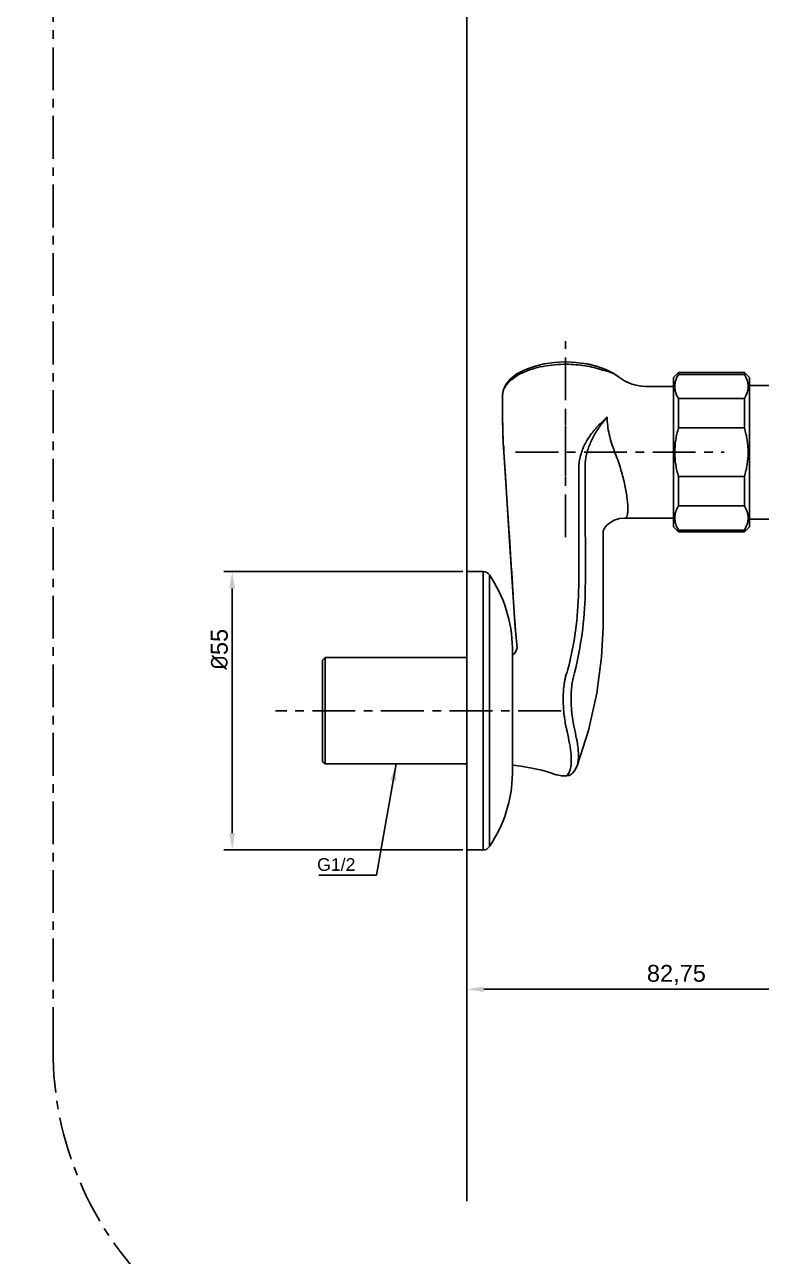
# Model space of a CAD drawing. Header units: millimetres. Extents: x 789 to 1209, y 393 to 987.
# Drawn here: x 954.7 to 1063.8, y 507 to 689.6 of the extents above; entities that cross this region are included whole.
import ezdxf

# ---------------------------------------------------------------- set-up
doc = ezdxf.new("R2010")
doc.units = ezdxf.units.MM
doc.header["$LTSCALE"] = 0.1
doc.linetypes.add('CENTERX2', pattern=[101.6, 63.5, -12.7, 12.7, -12.7])
for name, color, linetype in [('02___PRT_ALL_AXES', 7, 'Continuous'), ('CENTER', 1, 'CENTERX2'), ('DIM', 3, 'Continuous')]:
    doc.layers.add(name, color=color, linetype=linetype)
doc.styles.get("Standard").update_dxf_attribs({"font": 'arial.ttf'})
doc.dimstyles.new('ISO-25', dxfattribs={"dimtxt": 2.5, "dimasz": 2.5, "dimexe": 1.25, "dimexo": 0.625, "dimtad": 1, "dimlfac": 1.333333, "dimtxsty": 'Standard', "dimcen": 2.5, "dimadec": 0, "dimazin": 0, "dimtfac": 1, "dimtmove": 0, "dimatfit": 3, "dimfxl": 0, "dimarcsym": 0})

# ---------------------------------------------------------------- blocks, each defined once
blk = doc.blocks.new('*D2')
at = {"layer": 'Defpoints', "color": 0}
for p in [(940.97, 754.88), (923.11, 487.63), (1008.92, 487.63)]:
    blk.add_point(p, dxfattribs=at)
at = {"layer": 'DIM', "color": 0, "lineweight": -2}
for p, q in [((940.34, 754.88), (921.86, 754.88)), ((923.11, 752.38), (923.11, 490.13)), ((1008.29, 487.63), (921.86, 487.63))]:
    blk.add_line(p, q, dxfattribs=at)
at = {"layer": 'DIM', "color": 0}
for points in [[(922.69, 752.38), (923.53, 752.38), (923.11, 754.88)], [(922.69, 490.13), (923.53, 490.13), (923.11, 487.63)]]:
    blk.add_solid(points, dxfattribs=at)
at = {"layer": 'DIM', "color": 0, "insert": (921.21, 621.26), "char_height": 2.5, "attachment_point": 5, "rotation": 90}
blk.add_mtext('1200', dxfattribs=at)
blk = doc.blocks.new('*D18')
at = {"layer": 'Defpoints', "color": 0}
for p in [(1020.22, 567.23), (1082.28, 548), (1082.28, 546.58)]:
    blk.add_point(p, dxfattribs=at)
at = {"layer": 'DIM', "color": 0, "lineweight": -2}
for p, q in [((1020.22, 566.61), (1020.22, 545.33)), ((1022.72, 546.58), (1079.78, 546.58)), ((1082.28, 547.38), (1082.28, 545.33))]:
    blk.add_line(p, q, dxfattribs=at)
at = {"layer": 'DIM', "color": 0}
for points in [[(1022.72, 546.99), (1022.72, 546.16), (1020.22, 546.58)], [(1079.78, 546.99), (1079.78, 546.16), (1082.28, 546.58)]]:
    blk.add_solid(points, dxfattribs=at)
at = {"layer": 'DIM', "color": 0, "insert": (1051.25, 548.71), "char_height": 2.5, "attachment_point": 5}
blk.add_mtext('82,75', dxfattribs=at)
blk = doc.blocks.new('*D17')
at = {"layer": 'Defpoints', "color": 0}
for p in [(1020.22, 608.48), (985.46, 567.23), (1020.22, 567.23)]:
    blk.add_point(p, dxfattribs=at)
at = {"layer": 'DIM', "color": 0, "lineweight": -2}
for p, q in [((1019.6, 608.48), (984.21, 608.48)), ((985.46, 605.98), (985.46, 569.73)), ((1019.6, 567.23), (984.21, 567.23))]:
    blk.add_line(p, q, dxfattribs=at)
at = {"layer": 'DIM', "color": 0}
for points in [[(985.04, 605.98), (985.88, 605.98), (985.46, 608.48)], [(985.04, 569.73), (985.88, 569.73), (985.46, 567.23)]]:
    blk.add_solid(points, dxfattribs=at)
at = {"layer": 'DIM', "color": 0, "insert": (983.56, 596.97), "char_height": 2.5, "attachment_point": 5, "rotation": 90}
blk.add_mtext('{\\fISOCPEUR|b0|i0|c0|p34;%%C}55', dxfattribs=at)

msp = doc.modelspace()

# ---------------------------------------------------------------- linework, layer by layer
for p, q in [((1020.2214, 515.1747), (1020.2214, 906.6507)), ((1022.6345, 567.2335), (1022.6345, 608.4835)), ((1023.567, 567.7291), (1023.567, 607.9878))]:
    msp.add_line(p, q)
at = {"color": 7, "linetype": 'Continuous'}
for p, q in [((1034.9214, 639.2101), (1034.6051, 639.21)), ((1034.6171, 639.5592), (1034.9214, 639.5592)), ((1034.9214, 639.559), (1036.3591, 639.4994)), ((1036.3587, 639.4994), (1037.9259, 639.2958)), ((1038.0986, 639.2558), (1039.4259, 638.9483)), ((1050.8214, 637.2426), (1051.5714, 637.9926)), ((1050.8214, 637.2426), (1050.8214, 615.1176)), ((1051.5714, 637.9926), (1051.5714, 637.7238)), ((1051.5714, 637.7238), (1061.3214, 637.7238)), ((1061.3214, 637.9926), (1061.3214, 637.7238)), ((1062.0714, 637.2426), (1061.3214, 637.9926)), ((1062.0714, 637.2426), (1062.0714, 615.1176)), ((1043.5754, 636.7473), (1043.9809, 636.5668)), ((1044.6409, 636.2732), (1045.1513, 636.1491)), ((1046.0301, 635.9846), (1046.6756, 635.936)), ((1050.8214, 635.9362), (1046.6752, 635.9362)), ((1062.0714, 636.0801), (1065.9714, 636.0801)), ((1025.4725, 634.4889), (1025.4725, 634.492)), ((1025.4725, 634.492), (1025.473, 634.3509)), ((1025.473, 634.5031), (1025.4728, 634.492)), ((1051.5714, 634.122), (1051.5714, 629.7819)), ((1051.5714, 634.122), (1061.3214, 634.122)), ((1061.3214, 634.122), (1061.3214, 629.7819)), ((1034.8464, 630.5266), (1034.8464, 631.0646)), ((1051.5714, 629.7819), (1061.3214, 629.7819)), ((1025.6721, 626.5217), (1025.6951, 626.1913)), ((1025.9192, 622.6438), (1025.6764, 626.1901)), ((1036.7841, 619.6474), (1036.7859, 623.5493)), ((1037.7443, 623.264), (1037.7432, 619.3781)), ((1051.5714, 622.5783), (1051.5714, 618.2382)), ((1051.5714, 622.5783), (1061.3214, 622.5783)), ((1061.3214, 622.5783), (1061.3214, 618.2382)), ((1051.5714, 618.2382), (1061.3214, 618.2382)), ((1043.6221, 616.4241), (1042.824, 616.3421)), ((1050.8214, 616.424), (1043.6227, 616.424)), ((1062.0714, 616.2801), (1065.9714, 616.2801)), ((1026.4927, 614.0672), (1026.4998, 613.7241)), ((1026.4927, 614.0672), (1026.5145, 613.7251)), ((1026.9785, 606.236), (1026.4998, 613.7241)), ((1040.3901, 614.4725), (1040.3897, 614.4506)), ((1040.3902, 614.4792), (1040.3901, 614.4725)), ((1040.3903, 614.4885), (1040.3902, 614.4792)), ((1040.4427, 614.62), (1040.3903, 614.4783)), ((1040.3909, 614.5527), (1040.3909, 614.4882)), ((1040.6022, 614.9111), (1040.4423, 614.6192)), ((1050.8214, 615.1176), (1051.5714, 614.3676)), ((1051.5714, 614.6364), (1051.5714, 614.3676)), ((1051.5714, 614.6364), (1061.3214, 614.6364)), ((1062.0714, 615.1176), (1061.3214, 614.3676)), ((1061.3214, 614.6364), (1061.3214, 614.3676)), ((1036.8113, 612.5938), (1036.8112, 612.5675)), ((1037.7744, 612.2993), (1037.7744, 612.3213)), ((1022.6343, 567.2335), (1022.6345, 608.4835)), ((1023.5668, 567.7291), (1023.567, 607.9878)), ((1026.9704, 606.5571), (1026.9905, 606.2333)), ((1026.9704, 606.557), (1026.9785, 606.236)), ((1026.9785, 606.236), (1027.1158, 603.9658)), ((1027.412, 599.7488), (1027.3927, 600.1942)), ((1027.412, 599.7488), (1027.6449, 597.0737)), ((1040.3809, 600.1786), (1040.1641, 595.7892)), ((1040.3809, 600.1786), (1040.3812, 600.1993)), ((1026.9688, 597.1787), (1026.9688, 578.5382)), ((999.2214, 595.7335), (998.8464, 595.3585)), ((998.8464, 580.3587), (998.8464, 595.3583)), ((999.2214, 579.9835), (999.2214, 595.7335)), ((1020.2214, 595.7335), (999.2214, 595.7335)), ((1026.9714, 579.7936), (1026.9714, 596.1257)), ((1027.2386, 596.3438), (1027.344, 596.4499)), ((1027.4743, 596.6565), (1027.5296, 596.7709)), ((1027.4755, 596.6588), (1027.4752, 596.6583)), ((1040.1641, 595.7892), (1039.4579, 590.4776)), ((1039.458, 590.478), (1038.21, 584.9173)), ((1038.21, 584.9173), (1036.5359, 579.7125)), ((999.2214, 579.9835), (998.8464, 580.3585)), ((1020.2214, 579.9835), (999.2214, 579.9835)), ((1027.0845, 579.7818), (1027.0848, 579.7817)), ((1031.322, 579.031), (1030.6028, 579.1949)), ((1030.6028, 579.1949), (1030.6032, 579.1948)), ((1032.1534, 578.7962), (1031.322, 579.031)), ((1032.8924, 578.5456), (1032.1534, 578.7962)), ((1036.5105, 579.6442), (1036.5143, 579.6542)), ((1036.5361, 579.7131), (1036.5357, 579.7118)), ((1036.5369, 579.7151), (1036.536, 579.7126)), ((1036.5527, 579.7638), (1036.5553, 579.7717)), ((1032.891, 578.5461), (1032.8915, 578.546)), ((1032.9852, 578.5125), (1032.8929, 578.5454)), ((1034.5537, 578.2048), (1034.2331, 578.2342)), ((1034.8396, 578.1865), (1034.5533, 578.205)), ((1034.554, 578.2049), (1034.5533, 578.205)), ((1034.7266, 578.1937), (1034.6086, 578.2013)), ((1034.7889, 578.1897), (1034.7266, 578.1937)), ((1034.8463, 578.1862), (1034.8396, 578.1865)), ((1035.046, 578.191), (1034.8464, 578.1861)), ((1034.8464, 578.1861), (1034.8464, 578.1862)), ((1035.3892, 578.2768), (1035.046, 578.191)), ((1035.5978, 578.3942), (1035.3856, 578.2759)), ((1035.8566, 578.5891), (1035.8637, 578.5961))]:
    msp.add_line(p, q, dxfattribs=at)
at = {"color": 40, "linetype": 'Continuous'}
for p, q in [((1025.6951, 626.1913), (1025.6721, 626.522)), ((1027.4117, 599.7497), (1027.4093, 599.7784))]:
    msp.add_line(p, q, dxfattribs=at)
at = {"color": 7, "linetype": 'Continuous'}
for points in [[(1025.4729, 634.5035), (1025.6032, 635.3485), (1026.0038, 636.227), (1026.6877, 637.0484), (1027.6282, 637.7801), (1028.8025, 638.4061), (1030.1669, 638.9045), (1031.6594, 639.2655), (1033.212, 639.4841), (1034.6171, 639.559)], [(1037.9259, 639.2958), (1039.4252, 638.9486), (1040.7988, 638.4608), (1041.9897, 637.8401), (1042.6672, 637.356)], [(1042.6702, 637.3602), (1043.5755, 636.7472), (1044.6411, 636.2731), (1045.7372, 636.0066), (1046.677, 635.936)], [(1025.6661, 626.5217), (1025.5604, 628.7665), (1025.5008, 631.5969), (1025.4725, 634.4889)], [(1026.4998, 613.7241), (1026.1946, 618.4676), (1025.9192, 622.6438)], [(1043.6236, 616.4241), (1042.8191, 616.3411), (1042.0288, 616.0863), (1041.3841, 615.7153), (1040.9073, 615.2976), (1040.6013, 614.9096)], [(1042.824, 616.3421), (1042.0328, 616.0881), (1041.3871, 615.7175), (1040.9093, 615.2997), (1040.6022, 614.9111)], [(1027.4116, 599.7493), (1027.2587, 601.7222), (1027.1158, 603.9658)], [(1027.5294, 596.7705), (1027.639, 597.0529), (1027.6629, 597.1377)], [(1026.9714, 596.1257), (1027.1486, 596.2512), (1027.3533, 596.4617), (1027.4707, 596.641), (1027.4789, 596.6565)], [(1026.9714, 596.1257), (1027.1384, 596.2429), (1027.1423, 596.2468)], [(1027.344, 596.4499), (1027.464, 596.6287), (1027.4702, 596.6401)], [(1027.0845, 579.7818), (1027.0689, 579.7839), (1026.9905, 579.7918), (1026.9714, 579.7931)], [(1030.6031, 579.1948), (1029.6071, 579.3883), (1028.2095, 579.6244), (1027.0841, 579.7823)], [(1036.5116, 579.6454), (1036.4496, 579.4896), (1036.1675, 578.9662), (1035.8635, 578.5963)], [(1034.2334, 578.2342), (1033.8327, 578.292), (1033.4239, 578.3806), (1032.9845, 578.5128), (1032.8915, 578.546)], [(1035.8566, 578.5891), (1035.6897, 578.4459), (1035.3892, 578.2768)]]:
    msp.add_lwpolyline(points, dxfattribs=at)
for centre, radius, start, end in [((1040.3893, 634.5405), 3.6226, 51.029151, 57.621476), ((1271.2929, 635.4657), 245.8224, 180.259852, 180.887612), ((1370.7453, 636.8822), 345.2849, 180.866985, 181.01277), ((1172.6262, 633.2013), 147.1318, 180.943232, 181.640762), ((1040.3183, 631.3923), 5.4818, 179.928938, 183.42744), ((1049.3747, 631.4023), 8.3811, 180.017669, 182.32829), ((1028.6269, 626.3933), 2.9575, 179.426216, 180.949656), ((1028.6771, 626.3927), 3.0077, 177.542365, 179.424852), ((1028.5704, 626.3922), 2.9011, 180.945688, 183.995135), ((-1109.882, 479.6219), 2140.6009, 3.6009603, 3.9261793), ((1047.1099, 623.8834), 9.3859, 178.311467, 183.784608), ((1752.3267, 618.7939), 715.5425, 179.9316587, 180.4964625), ((1813.6929, 619.0883), 775.9489, 179.9786593, 180.4996223), ((1035.4562, 614.4234), 4.9345, 1.502447, 1.936641), ((1035.4647, 614.4236), 4.926, 0.754522, 1.50252), ((2275.8243, 614.9709), 1235.4341, 180.0223811, 180.3537219), ((802.3681, 610.5049), 234.4515, 358.786656, 0.50407), ((788.4274, 610.1213), 249.3559, 358.879864, 0.500576), ((1022.6345, 607.3585), 1.125, 34.017118, 90), ((707.4405, 605.2884), 332.9796, 359.124272, 0.353701), ((903.4144, 638.9917), 139.2451, 340.806733, 341.140321), ((985.6031, 606.0371), 52.0888, 345.171696, 346.051764), ((1040.012, 591.7269), 5.3051, 163.719964, 166.83784), ((1060.1428, 589.7592), 25.6613, 183.056879, 184.816045), ((1058.8816, 589.7671), 23.2264, 183.084564, 184.680619), ((1055.326, 589.5021), 19.6611, 184.760296, 186.82542), ((1051.8143, 589.0056), 17.2773, 187.25581, 190.857687), ((1033.7536, 580.67), 2.9421, 339.83272, 341.017282), ((1033.6126, 580.7186), 3.0913, 341.015861, 342.009157), ((1035.7865, 579.9894), 0.799, 339.924612, 344.219207), ((1022.6345, 568.3585), 1.125, 270, 325.982882)]:
    msp.add_arc(centre, radius, start, end, dxfattribs=at)
at = {"color": 40, "linetype": 'Continuous'}
for centre, radius, start, end in [((1032.583, 600.197), 5.1906, 180.030948, 183.052419), ((1032.6264, 600.1991), 5.2341, 183.050061, 184.468109)]:
    msp.add_arc(centre, radius, start, end, dxfattribs=at)
at = {"color": 7, "linetype": 'Continuous'}
for points, knots in [([(1034.6051, 639.21), (1034.0066, 639.2025), (1032.8283, 639.1288), (1031.1226, 638.8516), (1029.5492, 638.4218), (1028.164, 637.8507), (1027.022, 637.1489), (1026.1549, 636.3481), (1025.6121, 635.4534), (1025.4797, 634.8091), (1025.473, 634.5031)], [0, 0, 0, 0, 0.16169824, 0.31833104, 0.46609122, 0.60142499, 0.72170391, 0.82649432, 0.9173311, 1, 1, 1, 1]), ([(1034.9214, 639.2101), (1035.8684, 639.2101), (1037.6989, 639.0673), (1039.4878, 638.6374), (1040.3178, 638.3411)], [0, 0, 0, 0, 0.51799809, 1, 1, 1, 1]), ([(1042.3292, 637.5998), (1042.1943, 637.6856), (1041.5643, 638.032), (1040.8629, 638.2277), (1040.3174, 638.3413)], [0, 0, 0, 0, 0.22294291, 1, 1, 1, 1]), ([(1051.5714, 634.122), (1051.4009, 634.4016), (1051.1861, 634.8414), (1051.0344, 635.4611), (1050.9962, 635.9229), (1051.0344, 636.3847), (1051.1861, 637.0044), (1051.4009, 637.4442), (1051.5714, 637.7238)], [0, 0, 0, 0, 0.2574747, 0.37986218, 0.50000002, 0.62013785, 0.74252533, 1, 1, 1, 1]), ([(1061.3214, 637.7238), (1061.4919, 637.4442), (1061.7066, 637.0044), (1061.8584, 636.3847), (1061.8965, 635.9229), (1061.8584, 635.4611), (1061.7066, 634.8414), (1061.4919, 634.4016), (1061.3214, 634.122)], [0, 0, 0, 0, 0.2574747, 0.37986218, 0.50000002, 0.62013785, 0.74252533, 1, 1, 1, 1]), ([(1040.0537, 630.5002), (1039.9275, 630.3836), (1039.6895, 630.1365), (1039.3444, 629.7577), (1039.0099, 629.3732), (1038.5935, 628.8448), (1038.1247, 628.1555), (1037.6462, 627.288), (1037.2661, 626.3854), (1036.9864, 625.4566), (1036.8243, 624.5069), (1036.7902, 623.8681), (1036.7859, 623.5493)], [0, 0, 0, 0, 0.06531271, 0.13021594, 0.19478142, 0.25890577, 0.38582929, 0.5110707, 0.63480467, 0.75731617, 0.87886103, 1, 1, 1, 1]), ([(1040.1937, 630.391), (1040.0211, 630.1616), (1039.6828, 629.6985), (1039.0639, 628.7376), (1038.5453, 627.7185), (1038.1533, 626.6531), (1037.8487, 625.5667), (1037.7457, 624.7218), (1037.728, 624.16)], [0, 0, 0, 0, 0.12645772, 0.25259225, 0.50336864, 0.62809356, 0.75231843, 1, 1, 1, 1]), ([(1040.8771, 631.2915), (1040.8068, 631.2268), (1040.6656, 631.0986), (1040.3916, 630.8342), (1040.1885, 630.6341), (1040.0537, 630.5002)], [0, 0, 0, 0, 0.2508849, 0.50096632, 1, 1, 1, 1]), ([(1040.1937, 630.391), (1040.2524, 630.4653), (1040.4843, 630.7623), (1040.7095, 631.0644), (1040.8771, 631.2914)], [0, 0, 0, 0, 0.25115852, 1, 1, 1, 1]), ([(1040.8771, 631.2915), (1040.8886, 631.2986), (1040.9319, 631.3296), (1040.9667, 631.3702), (1040.9936, 631.3991)], [0, 0, 0, 0, 0.25557628, 1, 1, 1, 1]), ([(1041.0005, 631.0618), (1041.0109, 630.6468), (1041.0977, 629.7938), (1041.3566, 628.5078), (1041.7518, 627.2095), (1042.058, 626.3458), (1042.2238, 625.9155)], [0, 0, 0, 0, 0.23440196, 0.48273844, 0.73963721, 1, 1, 1, 1]), ([(1051.5714, 622.5783), (1051.3936, 623.1612), (1051.1096, 624.3507), (1050.9585, 626.1801), (1051.1096, 628.0095), (1051.3936, 629.199), (1051.5714, 629.7819)], [0, 0, 0, 0, 0.25002676, 0.50000002, 0.74997326, 1, 1, 1, 1]), ([(1061.3214, 629.7819), (1061.4991, 629.199), (1061.7831, 628.0095), (1061.9342, 626.1801), (1061.7831, 624.3507), (1061.4991, 623.1612), (1061.3214, 622.5783)], [0, 0, 0, 0, 0.25002676, 0.50000002, 0.74997326, 1, 1, 1, 1]), ([(1025.672, 626.5222), (1025.6721, 626.5565), (1025.6742, 626.7305), (1025.6832, 626.9045), (1025.6984, 627.0433)], [0, 0, 0, 0, 0.19716947, 1, 1, 1, 1]), ([(1042.2238, 625.9155), (1042.5291, 625.1355), (1043.0564, 623.6015), (1043.6415, 621.3822), (1043.9249, 619.668), (1044.0384, 618.486), (1044.0636, 617.9715), (1044.0652, 617.7364)], [0, 0, 0, 0, 0.29839061, 0.57710032, 0.81664948, 0.91624695, 1, 1, 1, 1]), ([(1043.6241, 616.424), (1043.6598, 616.4241), (1043.7332, 616.4374), (1043.8282, 616.5069), (1043.9022, 616.6171), (1043.9874, 616.8368), (1044.0471, 617.2173), (1044.0594, 617.5465), (1044.0652, 617.7364)], [0, 0, 0, 0, 0.07204662, 0.14507858, 0.23066845, 0.3359424, 0.61757618, 1, 1, 1, 1]), ([(1051.0089, 616.4373), (1051.0089, 616.5901), (1051.0344, 616.8992), (1051.1861, 617.5188), (1051.4009, 617.9586), (1051.5714, 618.2382)], [0, 0, 0, 0, 0.24026498, 0.48505652, 1, 1, 1, 1]), ([(1061.3214, 618.2382), (1061.4919, 617.9586), (1061.7067, 617.5188), (1061.8584, 616.8992), (1061.8839, 616.5901), (1061.8839, 616.4373)], [0, 0, 0, 0, 0.51494388, 0.75973519, 1, 1, 1, 1]), ([(1051.5714, 614.6364), (1051.4009, 614.916), (1051.1861, 615.3558), (1051.0344, 615.9755), (1051.0089, 616.2845), (1051.0089, 616.4373)], [0, 0, 0, 0, 0.51494388, 0.75973519, 1, 1, 1, 1]), ([(1061.8839, 616.4373), (1061.8839, 616.2845), (1061.8584, 615.9755), (1061.7067, 615.3558), (1061.4919, 614.916), (1061.3214, 614.6364)], [0, 0, 0, 0, 0.24026498, 0.48505652, 1, 1, 1, 1]), ([(1036.7664, 605.5403), (1036.724, 603.5972), (1036.4229, 599.7039), (1035.6728, 595.8704), (1035.1839, 593.9805)], [0, 0, 0, 0, 0.49889204, 1, 1, 1, 1]), ([(1036.1561, 593.4814), (1036.6465, 595.4072), (1037.4078, 599.3081), (1037.6947, 603.271), (1037.7347, 605.2471)], [0, 0, 0, 0, 0.50137405, 1, 1, 1, 1]), ([(1034.7194, 592.3076), (1034.6864, 592.1425), (1034.5683, 591.4597), (1034.5154, 590.7671), (1034.4945, 590.2433)], [0, 0, 0, 0, 0.24310846, 1, 1, 1, 1]), ([(1034.8462, 592.9349), (1034.8344, 592.884), (1034.7871, 592.6759), (1034.748, 592.4661), (1034.7194, 592.3076)], [0, 0, 0, 0, 0.24486677, 1, 1, 1, 1]), ([(1035.6889, 588.5173), (1035.6677, 588.8782), (1035.6469, 589.6011), (1035.6652, 590.6755), (1035.7535, 591.7153), (1035.8799, 592.3859), (1035.9572, 592.7064)], [0, 0, 0, 0, 0.25751466, 0.51490012, 0.7651688, 1, 1, 1, 1]), ([(1034.4945, 590.2433), (1034.4765, 589.78), (1034.4827, 589.1615), (1034.5101, 588.5445), (1034.518, 588.3908)], [0, 0, 0, 0, 0.75075243, 1, 1, 1, 1]), ([(1034.5721, 587.6048), (1034.5793, 587.5387), (1034.6092, 587.2777), (1034.6442, 587.0172), (1034.6754, 586.8234)], [0, 0, 0, 0, 0.25296313, 1, 1, 1, 1]), ([(1036.103, 585.4043), (1036.0719, 585.5393), (1035.9474, 586.1218), (1035.8587, 586.7117), (1035.8043, 587.1655)], [0, 0, 0, 0, 0.2325523, 1, 1, 1, 1]), ([(1034.8464, 585.7509), (1034.8607, 585.6674), (1034.8907, 585.5026), (1034.9488, 585.2615), (1035.0117, 585.029), (1035.0495, 584.8755), (1035.0684, 584.8002)], [0, 0, 0, 0, 0.26022762, 0.51434799, 0.76142873, 1, 1, 1, 1]), ([(1035.6468, 581.4361), (1035.6206, 581.6874), (1035.5592, 582.2117), (1035.3707, 583.3347), (1035.1975, 584.2035), (1035.0684, 584.8006)], [0, 0, 0, 0, 0.22193204, 0.46347323, 1, 1, 1, 1]), ([(1036.5553, 583.2008), (1036.526, 583.3739), (1036.3925, 584.112), (1036.2333, 584.8452), (1036.1033, 585.4048)], [0, 0, 0, 0, 0.23403533, 1, 1, 1, 1]), ([(1036.7032, 582.0986), (1036.6957, 582.1863), (1036.6591, 582.5546), (1036.604, 582.9208), (1036.5555, 583.1985)], [0, 0, 0, 0, 0.23789909, 1, 1, 1, 1]), ([(1035.6669, 580.5515), (1035.6747, 580.6938), (1035.6759, 580.9892), (1035.6614, 581.2842), (1035.6468, 581.4361)], [0, 0, 0, 0, 0.48281024, 1, 1, 1, 1]), ([(1036.7363, 581.2214), (1036.7353, 581.2872), (1036.7366, 581.4267), (1036.727, 581.7193), (1036.7134, 581.9458), (1036.7032, 582.0986)], [0, 0, 0, 0, 0.22469421, 0.47667891, 1, 1, 1, 1]), ([(1036.7366, 581.2214), (1036.7422, 581.0878), (1036.7435, 580.836), (1036.7154, 580.5862), (1036.7032, 580.4694)], [0, 0, 0, 0, 0.53234316, 1, 1, 1, 1]), ([(1035.6468, 579.7896), (1035.602, 579.4803), (1035.4887, 578.9468), (1035.2276, 578.4515), (1035.0685, 578.2843)], [0, 0, 0, 0, 0.57526915, 1, 1, 1, 1]), ([(1035.6669, 580.5515), (1035.6717, 580.4841), (1035.6834, 580.2301), (1035.6705, 579.9749), (1035.6468, 579.7896)], [0, 0, 0, 0, 0.26541657, 1, 1, 1, 1]), ([(1036.5555, 579.7727), (1036.5726, 579.8254), (1036.6401, 580.0534), (1036.6826, 580.2884), (1036.7032, 580.4694)], [0, 0, 0, 0, 0.23335604, 1, 1, 1, 1]), ([(1035.0685, 578.2837), (1035.0341, 578.2524), (1034.9635, 578.2081), (1034.8819, 578.1854), (1034.8464, 578.1862)], [0, 0, 0, 0, 0.56705483, 1, 1, 1, 1])]:
    msp.add_open_spline(points, degree=3, knots=knots, dxfattribs=at)
for points in [[(1025.5548, 628.9885), (1025.5793, 628.1657), (1025.6148, 627.3431), (1025.6721, 626.5219)], [(1026.5145, 613.7251), (1026.6669, 611.3358), (1026.8205, 608.9465), (1026.9704, 606.557)], [(1026.9905, 606.2333), (1027.1143, 604.2195), (1027.2175, 602.2038), (1027.3925, 600.1938)]]:
    msp.add_open_spline(points, degree=3, dxfattribs=at)
at = {"color": 40, "linetype": 'Continuous'}
for points, knots in [([(1026.9893, 606.2367), (1026.9785, 606.4164), (1026.9009, 607.6934), (1026.7462, 610.0671), (1026.5997, 612.3835), (1026.5224, 613.6028), (1026.5146, 613.7251)], [0, 0, 0, 0, 0.07199174, 0.5115112, 0.95103067, 1, 1, 1, 1]), ([(1027.3924, 600.1942), (1027.2971, 601.2899), (1027.1623, 603.304), (1027.0447, 605.3191), (1026.9893, 606.2367)], [0, 0, 0, 0, 0.54460194, 1, 1, 1, 1])]:
    msp.add_open_spline(points, degree=3, knots=knots, dxfattribs=at)
at = {"layer": '02___PRT_ALL_AXES', "color": 7, "linetype": 'Continuous'}
for p, q in [((1051.5714, 637.9926), (1061.3214, 637.9926)), ((1051.5714, 614.3676), (1061.3214, 614.3676)), ((1020.2214, 567.2335), (1020.2214, 608.4835)), ((1022.6345, 608.4835), (1020.2214, 608.4835)), ((1022.6345, 567.2335), (1020.2214, 567.2335))]:
    msp.add_line(p, q, dxfattribs=at)
for centre, start, end in [((1007.0776, 596.8585), 0.922397, 34.017118), ((1007.0776, 578.8585), 325.982882, 359.077603)]:
    msp.add_arc(centre, 19.8938, start, end, dxfattribs=at)
at = {"layer": 'CENTER'}
for p, q in [((958.9173, 716.656), (958.9173, 537.6324)), ((1034.8464, 613.5684), (1034.8464, 642.6435)), ((1027.4214, 626.1862), (1058.3214, 626.1862)), ((1027.4214, 626.174), (1058.3214, 626.174)), ((1034.1681, 587.8585), (991.8714, 587.8585))]:
    msp.add_line(p, q, dxfattribs=at)
for centre, start, end in [((1008.9173, 537.6324), 180, 270), ((1032.2839, 537.6324), 270, 360)]:
    msp.add_arc(centre, 50, start, end, dxfattribs=at)
msp.add_open_spline([(1034.8466, 622.5867), (1034.8466, 623.2477), (1034.8453, 625.8944), (1034.8401, 628.541), (1034.8464, 630.5266)], degree=3, knots=[0, 0, 0, 0, 0.24975746, 1, 1, 1, 1], dxfattribs=at)

# ---------------------------------------------------------------- texts
at = {"layer": 'DIM', "insert": (1003.7082, 564.1047), "char_height": 1.875, "attachment_point": 9}
msp.add_mtext('G1/2', dxfattribs=at)

# ---------------------------------------------------------------- dimensions: what is measured, and where the dimension line sits
at = {"layer": 'DIM'}
for base, p1, p2, text, picture, middle in [((923.1091, 487.6324), (940.9688, 754.8835), (1008.9173, 487.6324), '1200', '*D2', (923.1091, 621.258)), ((985.4596, 567.2335), (1020.2214, 608.4834), (1020.2214, 567.2335), '{\\fISOCPEUR|b0|i0|c0|p34;%%C}55', '*D17', (985.4596, 596.9745))]:
    dim = msp.add_linear_dim(base=base, p1=p1, p2=p2, angle=90, text=text, dimstyle='ISO-25', dxfattribs=at)
    dim.commit()
    dim.dimension.update_dxf_attribs({"geometry": picture, "text_midpoint": middle, "dimtype": 160})
dim = msp.add_linear_dim(base=(1082.2839, 546.5782), p1=(1020.2214, 567.2335), p2=(1082.2839, 548.0026), dimstyle='ISO-25', dxfattribs=at)
dim.commit()
dim.dimension.update_dxf_attribs({"geometry": '*D18', "text_midpoint": (1051.2526, 546.5782), "dimtype": 160})

# ---------------------------------------------------------------- leaders
at = {"layer": 'DIM', "annotation_type": 0, "has_hookline": 1, "hookline_direction": 1, "text_width": 5.4012}
msp.add_leader([(1009.7214, 579.9835), (1006.8332, 563.4797), (1004.3332, 563.4797)], dimstyle='ISO-25', dxfattribs=at)

doc.saveas('drawing.dxf')
